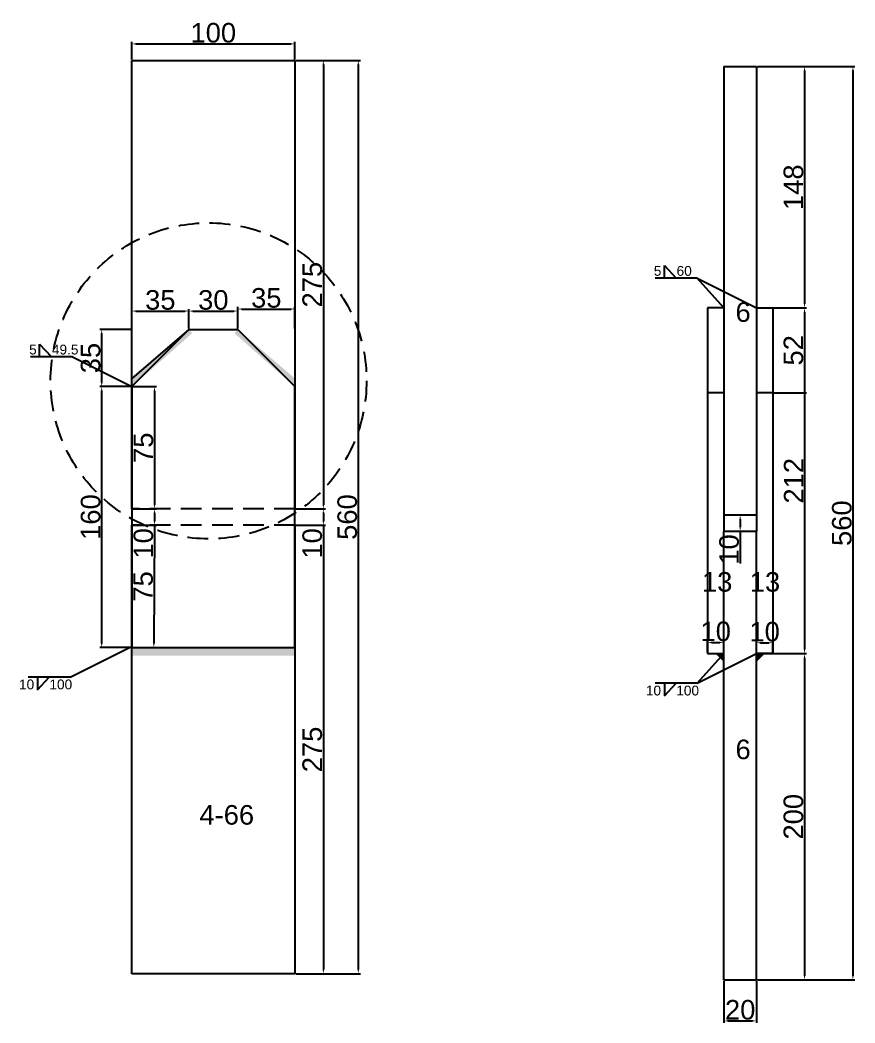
# Model space of a CAD drawing. Header units: millimetres. Extents: x 1455 to 24185, y -7314 to 4772.
# Drawn here: x 19192 to 19704, y 965 to 1580 of the extents above; entities that cross this region are included whole.
import ezdxf

# ---------------------------------------------------------------- set-up
doc = ezdxf.new("R2010")
doc.units = ezdxf.units.MM
doc.linetypes.add('DASHED', pattern=[19.05, 12.7, -6.35])
for name, color, linetype in [('切平处', 3, 'DASHED'), ('尺寸标注', 6, 'Continuous'), ('标号', 4, 'Continuous'), ('焊缝', 250, 'Continuous')]:
    doc.layers.add(name, color=color, linetype=linetype)
doc.styles.get("Standard").update_dxf_attribs({"font": 'arial.ttf'})
doc.dimstyles.new('ISO-25-JHF', dxfattribs={"dimtxt": 12, "dimasz": 2.5, "dimexe": 1.25, "dimexo": 0.625, "dimtad": 1, "dimtxsty": 'Standard', "dimcen": 2.5, "dimadec": 0, "dimazin": 0, "dimtfac": 1, "dimtmove": 0, "dimatfit": 3, "dimfxl": 1, "dimarcsym": 0})

# ---------------------------------------------------------------- blocks, each defined once
blk = doc.blocks.new('*D1709')
at = {"layer": 'Defpoints', "color": 0, "transparency": 16777216}
for p in [(19360.24, 1565.51), (19260.24, 1555.38), (19360.24, 1555.38)]:
    blk.add_point(p, dxfattribs=at)
at = {"layer": '尺寸标注', "color": 0, "lineweight": -2, "transparency": 16777216}
for p, q in [((19260.24, 1556), (19260.24, 1566.76)), ((19262.74, 1565.51), (19357.74, 1565.51)), ((19360.24, 1556), (19360.24, 1566.76))]:
    blk.add_line(p, q, dxfattribs=at)
at = {"layer": '尺寸标注', "color": 0, "transparency": 16777216}
for points in [[(19262.74, 1565.93), (19262.74, 1565.1), (19260.24, 1565.51)], [(19357.74, 1565.93), (19357.74, 1565.1), (19360.24, 1565.51)]]:
    blk.add_solid(points, dxfattribs=at)
at = {"layer": '尺寸标注', "color": 0, "transparency": 16777216, "insert": (19310.24, 1572.27), "char_height": 12, "attachment_point": 5}
blk.add_mtext('100', dxfattribs=at)
blk = doc.blocks.new('*D1710')
at = {"layer": 'Defpoints', "color": 0, "transparency": 16777216}
for p in [(19360.24, 1555.38), (19360.24, 1280.38), (19377.72, 1280.38)]:
    blk.add_point(p, dxfattribs=at)
at = {"layer": '尺寸标注', "color": 0, "lineweight": -2, "transparency": 16777216}
for p, q in [((19360.86, 1555.38), (19378.97, 1555.38)), ((19377.72, 1552.88), (19377.72, 1282.88)), ((19360.86, 1280.38), (19378.97, 1280.38))]:
    blk.add_line(p, q, dxfattribs=at)
at = {"layer": '尺寸标注', "color": 0, "transparency": 16777216}
for points in [[(19377.3, 1552.88), (19378.13, 1552.88), (19377.72, 1555.38)], [(19377.3, 1282.88), (19378.13, 1282.88), (19377.72, 1280.38)]]:
    blk.add_solid(points, dxfattribs=at)
at = {"layer": '尺寸标注', "color": 0, "transparency": 16777216, "insert": (19370.96, 1417.88), "char_height": 12, "attachment_point": 5, "rotation": 90}
blk.add_mtext('275', dxfattribs=at)
blk = doc.blocks.new('*D1711')
at = {"layer": 'Defpoints', "color": 0, "transparency": 16777216}
for p in [(19241.8, 1355.38), (19260.24, 1355.38), (19260.24, 1195.38)]:
    blk.add_point(p, dxfattribs=at)
at = {"layer": '尺寸标注', "color": 0, "lineweight": -2, "transparency": 16777216}
for p, q in [((19259.61, 1355.38), (19240.55, 1355.38)), ((19241.8, 1197.88), (19241.8, 1352.88)), ((19259.61, 1195.38), (19240.55, 1195.38))]:
    blk.add_line(p, q, dxfattribs=at)
at = {"layer": '尺寸标注', "color": 0, "transparency": 16777216}
for points in [[(19241.38, 1352.88), (19242.21, 1352.88), (19241.8, 1355.38)], [(19241.38, 1197.88), (19242.21, 1197.88), (19241.8, 1195.38)]]:
    blk.add_solid(points, dxfattribs=at)
at = {"layer": '尺寸标注', "color": 0, "transparency": 16777216, "insert": (19235.04, 1275.38), "char_height": 12, "attachment_point": 5, "rotation": 90}
blk.add_mtext('160', dxfattribs=at)
blk = doc.blocks.new('*D1624')
at = {"layer": 'Defpoints', "color": 0, "transparency": 16777216}
for p in [(19241.8, 1390.38), (19260.24, 1390.38), (19260.24, 1355.38)]:
    blk.add_point(p, dxfattribs=at)
at = {"layer": '尺寸标注', "color": 0, "lineweight": -2, "transparency": 16777216}
for p, q in [((19259.61, 1390.38), (19240.55, 1390.38)), ((19241.8, 1357.88), (19241.8, 1387.88)), ((19259.61, 1355.38), (19240.55, 1355.38))]:
    blk.add_line(p, q, dxfattribs=at)
at = {"layer": '尺寸标注', "color": 0, "transparency": 16777216}
for points in [[(19241.38, 1387.88), (19242.21, 1387.88), (19241.8, 1390.38)], [(19241.38, 1357.88), (19242.21, 1357.88), (19241.8, 1355.38)]]:
    blk.add_solid(points, dxfattribs=at)
at = {"layer": '尺寸标注', "color": 0, "transparency": 16777216, "insert": (19235.04, 1372.88), "char_height": 12, "attachment_point": 5, "rotation": 90}
blk.add_mtext('35', dxfattribs=at)
blk = doc.blocks.new('*D1712')
at = {"layer": 'Defpoints', "color": 0, "transparency": 16777216}
for p in [(19295.24, 1401.7), (19260.24, 1390.38), (19295.24, 1390.38)]:
    blk.add_point(p, dxfattribs=at)
at = {"layer": '尺寸标注', "color": 0, "lineweight": -2, "transparency": 16777216}
for p, q in [((19260.24, 1391), (19260.24, 1402.95)), ((19295.24, 1391), (19295.24, 1402.95)), ((19262.74, 1401.7), (19292.74, 1401.7))]:
    blk.add_line(p, q, dxfattribs=at)
at = {"layer": '尺寸标注', "color": 0, "transparency": 16777216}
for points in [[(19262.74, 1402.11), (19262.74, 1401.28), (19260.24, 1401.7)], [(19292.74, 1402.11), (19292.74, 1401.28), (19295.24, 1401.7)]]:
    blk.add_solid(points, dxfattribs=at)
at = {"layer": '尺寸标注', "color": 0, "transparency": 16777216, "insert": (19277.74, 1408.45), "char_height": 12, "attachment_point": 5}
blk.add_mtext('35', dxfattribs=at)
blk = doc.blocks.new('*D1713')
at = {"layer": 'Defpoints', "color": 0, "transparency": 16777216}
for p in [(19325.24, 1401.7), (19295.24, 1390.38), (19325.24, 1390.38)]:
    blk.add_point(p, dxfattribs=at)
at = {"layer": '尺寸标注', "color": 0, "lineweight": -2, "transparency": 16777216}
for p, q in [((19295.24, 1391), (19295.24, 1402.95)), ((19325.24, 1391), (19325.24, 1402.95)), ((19297.74, 1401.7), (19322.74, 1401.7))]:
    blk.add_line(p, q, dxfattribs=at)
at = {"layer": '尺寸标注', "color": 0, "transparency": 16777216}
for points in [[(19297.74, 1402.11), (19297.74, 1401.28), (19295.24, 1401.7)], [(19322.74, 1402.11), (19322.74, 1401.28), (19325.24, 1401.7)]]:
    blk.add_solid(points, dxfattribs=at)
at = {"layer": '尺寸标注', "color": 0, "transparency": 16777216, "insert": (19310.24, 1408.45), "char_height": 12, "attachment_point": 5}
blk.add_mtext('30', dxfattribs=at)
blk = doc.blocks.new('*D1625')
at = {"layer": 'Defpoints', "color": 0, "transparency": 16777216}
for p in [(19360.24, 1402.95), (19325.24, 1390.38), (19360.24, 1390.38)]:
    blk.add_point(p, dxfattribs=at)
at = {"layer": '尺寸标注', "color": 0, "lineweight": -2, "transparency": 16777216}
for p, q in [((19325.24, 1391), (19325.24, 1404.2)), ((19327.74, 1402.95), (19357.74, 1402.95)), ((19360.24, 1391), (19360.24, 1404.2))]:
    blk.add_line(p, q, dxfattribs=at)
at = {"layer": '尺寸标注', "color": 0, "transparency": 16777216}
for points in [[(19327.74, 1403.36), (19327.74, 1402.53), (19325.24, 1402.95)], [(19357.74, 1403.36), (19357.74, 1402.53), (19360.24, 1402.95)]]:
    blk.add_solid(points, dxfattribs=at)
at = {"layer": '尺寸标注', "color": 0, "transparency": 16777216, "insert": (19342.74, 1409.7), "char_height": 12, "attachment_point": 5}
blk.add_mtext('35', dxfattribs=at)
blk = doc.blocks.new('*D1714')
at = {"layer": 'Defpoints', "color": 0, "transparency": 16777216}
for p in [(19360.24, 1280.38), (19360.24, 1270.38), (19377.72, 1270.38)]:
    blk.add_point(p, dxfattribs=at)
at = {"layer": '尺寸标注', "color": 0, "lineweight": -2, "transparency": 16777216}
for p, q in [((19360.86, 1280.38), (19378.97, 1280.38)), ((19377.72, 1277.88), (19377.72, 1272.88)), ((19360.86, 1270.38), (19378.97, 1270.38)), ((19377.72, 1270.38), (19377.72, 1250.61))]:
    blk.add_line(p, q, dxfattribs=at)
at = {"layer": '尺寸标注', "color": 0, "transparency": 16777216}
for points in [[(19377.3, 1277.88), (19378.13, 1277.88), (19377.72, 1280.38)], [(19377.3, 1272.88), (19378.13, 1272.88), (19377.72, 1270.38)]]:
    blk.add_solid(points, dxfattribs=at)
at = {"layer": '尺寸标注', "color": 0, "transparency": 16777216, "insert": (19370.96, 1259.24), "char_height": 12, "attachment_point": 5, "rotation": 90}
blk.add_mtext('10', dxfattribs=at)
blk = doc.blocks.new('*D1715')
at = {"layer": 'Defpoints', "color": 0, "transparency": 16777216}
for p in [(19360.24, 1270.38), (19360.24, 995.38), (19377.72, 995.38)]:
    blk.add_point(p, dxfattribs=at)
at = {"layer": '尺寸标注', "color": 0, "lineweight": -2, "transparency": 16777216}
for p, q in [((19360.86, 1270.38), (19378.97, 1270.38)), ((19377.72, 1267.88), (19377.72, 997.88)), ((19360.86, 995.38), (19378.97, 995.38))]:
    blk.add_line(p, q, dxfattribs=at)
at = {"layer": '尺寸标注', "color": 0, "transparency": 16777216}
for points in [[(19377.3, 1267.88), (19378.13, 1267.88), (19377.72, 1270.38)], [(19377.3, 997.88), (19378.13, 997.88), (19377.72, 995.38)]]:
    blk.add_solid(points, dxfattribs=at)
at = {"layer": '尺寸标注', "color": 0, "transparency": 16777216, "insert": (19370.96, 1132.88), "char_height": 12, "attachment_point": 5, "rotation": 90}
blk.add_mtext('275', dxfattribs=at)
blk = doc.blocks.new('*D1626')
at = {"layer": 'Defpoints', "color": 0, "transparency": 16777216}
for p in [(19360.24, 1555.38), (19360.24, 995.38), (19399.17, 995.38)]:
    blk.add_point(p, dxfattribs=at)
at = {"layer": '尺寸标注', "color": 0, "lineweight": -2, "transparency": 16777216}
for p, q in [((19360.86, 1555.38), (19400.42, 1555.38)), ((19399.17, 1552.88), (19399.17, 997.88)), ((19360.86, 995.38), (19400.42, 995.38))]:
    blk.add_line(p, q, dxfattribs=at)
at = {"layer": '尺寸标注', "color": 0, "transparency": 16777216}
for points in [[(19398.75, 1552.88), (19399.58, 1552.88), (19399.17, 1555.38)], [(19398.75, 997.88), (19399.58, 997.88), (19399.17, 995.38)]]:
    blk.add_solid(points, dxfattribs=at)
at = {"layer": '尺寸标注', "color": 0, "transparency": 16777216, "insert": (19392.42, 1275.38), "char_height": 12, "attachment_point": 5, "rotation": 90}
blk.add_mtext('560', dxfattribs=at)
blk = doc.blocks.new('*D1716')
at = {"layer": 'Defpoints', "color": 0, "transparency": 16777216}
for p in [(19260.24, 1355.38), (19260.24, 1280.38), (19274.13, 1280.38)]:
    blk.add_point(p, dxfattribs=at)
at = {"layer": '尺寸标注', "color": 0, "lineweight": -2, "transparency": 16777216}
for p, q in [((19260.86, 1355.38), (19275.38, 1355.38)), ((19274.13, 1352.88), (19274.13, 1282.88)), ((19260.86, 1280.38), (19275.38, 1280.38))]:
    blk.add_line(p, q, dxfattribs=at)
at = {"layer": '尺寸标注', "color": 0, "transparency": 16777216}
for points in [[(19273.71, 1352.88), (19274.54, 1352.88), (19274.13, 1355.38)], [(19273.71, 1282.88), (19274.54, 1282.88), (19274.13, 1280.38)]]:
    blk.add_solid(points, dxfattribs=at)
at = {"layer": '尺寸标注', "color": 0, "transparency": 16777216, "insert": (19267.4, 1317.88), "char_height": 12, "attachment_point": 5, "rotation": 90}
blk.add_mtext('75', dxfattribs=at)
blk = doc.blocks.new('*D1717')
at = {"layer": 'Defpoints', "color": 0, "transparency": 16777216}
for p in [(19260.24, 1280.38), (19260.24, 1270.38), (19274.13, 1270.38)]:
    blk.add_point(p, dxfattribs=at)
at = {"layer": '尺寸标注', "color": 0, "lineweight": -2, "transparency": 16777216}
for p, q in [((19260.86, 1280.38), (19275.38, 1280.38)), ((19274.13, 1277.88), (19274.13, 1272.88)), ((19260.86, 1270.38), (19275.38, 1270.38)), ((19274.13, 1270.38), (19274.13, 1250.61))]:
    blk.add_line(p, q, dxfattribs=at)
at = {"layer": '尺寸标注', "color": 0, "transparency": 16777216}
for points in [[(19273.71, 1277.88), (19274.54, 1277.88), (19274.13, 1280.38)], [(19273.71, 1272.88), (19274.54, 1272.88), (19274.13, 1270.38)]]:
    blk.add_solid(points, dxfattribs=at)
at = {"layer": '尺寸标注', "color": 0, "transparency": 16777216, "insert": (19267.38, 1259.24), "char_height": 12, "attachment_point": 5, "rotation": 90}
blk.add_mtext('10', dxfattribs=at)
blk = doc.blocks.new('*D1627')
at = {"layer": 'Defpoints', "color": 0, "transparency": 16777216}
for p in [(19260.24, 1270.38), (19259.87, 1195.38), (19273.76, 1195.31)]:
    blk.add_point(p, dxfattribs=at)
at = {"layer": '尺寸标注', "color": 0, "lineweight": -2, "transparency": 16777216}
for p, q in [((19260.86, 1270.37), (19275.38, 1270.3)), ((19274.12, 1267.81), (19273.77, 1197.81)), ((19260.5, 1195.37), (19275.01, 1195.3))]:
    blk.add_line(p, q, dxfattribs=at)
at = {"layer": '尺寸标注', "color": 0, "transparency": 16777216}
for points in [[(19273.7, 1267.81), (19274.53, 1267.81), (19274.13, 1270.31)], [(19273.36, 1197.81), (19274.19, 1197.81), (19273.76, 1195.31)]]:
    blk.add_solid(points, dxfattribs=at)
at = {"layer": '尺寸标注', "color": 0, "transparency": 16777216, "insert": (19267.22, 1232.84), "char_height": 12, "attachment_point": 5, "rotation": 89.72111}
blk.add_mtext('75', dxfattribs=at)
blk = doc.blocks.new('*D1722')
at = {"layer": 'Defpoints', "color": 0, "transparency": 16777216}
for p in [(19623.37, 991.62), (19643.37, 991.62), (19643.37, 966.42)]:
    blk.add_point(p, dxfattribs=at)
at = {"layer": '尺寸标注', "color": 0, "lineweight": -2, "transparency": 16777216}
for p, q in [((19623.37, 991), (19623.37, 965.17)), ((19643.37, 991), (19643.37, 965.17)), ((19625.87, 966.42), (19640.87, 966.42))]:
    blk.add_line(p, q, dxfattribs=at)
at = {"layer": '尺寸标注', "color": 0, "transparency": 16777216}
for points in [[(19625.87, 966.84), (19625.87, 966.01), (19623.37, 966.42)], [(19640.87, 966.84), (19640.87, 966.01), (19643.37, 966.42)]]:
    blk.add_solid(points, dxfattribs=at)
at = {"layer": '尺寸标注', "color": 0, "transparency": 16777216, "insert": (19633.37, 973.17), "char_height": 12, "attachment_point": 5}
blk.add_mtext('20', dxfattribs=at)
blk = doc.blocks.new('*D1723')
at = {"layer": 'Defpoints', "color": 0, "transparency": 16777216}
for p in [(19623.37, 1198.5), (19613.37, 1191.62), (19623.37, 1191.62)]:
    blk.add_point(p, dxfattribs=at)
at = {"layer": '尺寸标注', "color": 0, "lineweight": -2, "transparency": 16777216}
for p, q in [((19613.37, 1192.25), (19613.37, 1199.75)), ((19623.37, 1192.25), (19623.37, 1199.75)), ((19615.87, 1198.5), (19620.87, 1198.5))]:
    blk.add_line(p, q, dxfattribs=at)
at = {"layer": '尺寸标注', "color": 0, "transparency": 16777216}
for points in [[(19615.87, 1198.92), (19615.87, 1198.09), (19613.37, 1198.5)], [(19620.87, 1198.92), (19620.87, 1198.09), (19623.37, 1198.5)]]:
    blk.add_solid(points, dxfattribs=at)
at = {"layer": '尺寸标注', "color": 0, "transparency": 16777216, "insert": (19618.37, 1205.25), "char_height": 12, "attachment_point": 5}
blk.add_mtext('10', dxfattribs=at)
blk = doc.blocks.new('*D1724')
at = {"layer": 'Defpoints', "color": 0, "transparency": 16777216}
for p in [(19653.37, 1198.29), (19643.37, 1191.62), (19653.37, 1191.62)]:
    blk.add_point(p, dxfattribs=at)
at = {"layer": '尺寸标注', "color": 0, "lineweight": -2, "transparency": 16777216}
for p, q in [((19643.37, 1192.25), (19643.37, 1199.54)), ((19653.37, 1192.25), (19653.37, 1199.54)), ((19645.87, 1198.29), (19650.87, 1198.29))]:
    blk.add_line(p, q, dxfattribs=at)
at = {"layer": '尺寸标注', "color": 0, "transparency": 16777216}
for points in [[(19645.87, 1198.71), (19645.87, 1197.87), (19643.37, 1198.29)], [(19650.87, 1198.71), (19650.87, 1197.87), (19653.37, 1198.29)]]:
    blk.add_solid(points, dxfattribs=at)
at = {"layer": '尺寸标注', "color": 0, "transparency": 16777216, "insert": (19648.37, 1205.04), "char_height": 12, "attachment_point": 5}
blk.add_mtext('10', dxfattribs=at)
blk = doc.blocks.new('*D1725')
at = {"layer": 'Defpoints', "color": 0, "transparency": 16777216}
for p in [(19643.37, 1551.62), (19643.37, 1403.62), (19672.84, 1403.62)]:
    blk.add_point(p, dxfattribs=at)
at = {"layer": '尺寸标注', "color": 0, "lineweight": -2, "transparency": 16777216}
for p, q in [((19643.99, 1551.62), (19674.09, 1551.62)), ((19672.84, 1549.12), (19672.84, 1406.12)), ((19643.99, 1403.62), (19674.09, 1403.62))]:
    blk.add_line(p, q, dxfattribs=at)
at = {"layer": '尺寸标注', "color": 0, "transparency": 16777216}
for points in [[(19672.42, 1549.12), (19673.25, 1549.12), (19672.84, 1551.62)], [(19672.42, 1406.12), (19673.25, 1406.12), (19672.84, 1403.62)]]:
    blk.add_solid(points, dxfattribs=at)
at = {"layer": '尺寸标注', "color": 0, "transparency": 16777216, "insert": (19666.08, 1477.62), "char_height": 12, "attachment_point": 5, "rotation": 90}
blk.add_mtext('148', dxfattribs=at)
blk = doc.blocks.new('*D1726')
at = {"layer": 'Defpoints', "color": 0, "transparency": 16777216}
for p in [(19653.37, 1403.62), (19653.37, 1191.62), (19672.84, 1191.62)]:
    blk.add_point(p, dxfattribs=at)
at = {"layer": '尺寸标注', "color": 0, "lineweight": -2, "transparency": 16777216}
for p, q in [((19653.99, 1403.62), (19674.09, 1403.62)), ((19672.84, 1401.12), (19672.84, 1194.12)), ((19653.99, 1191.62), (19674.09, 1191.62))]:
    blk.add_line(p, q, dxfattribs=at)
at = {"layer": '尺寸标注', "color": 0, "transparency": 16777216}
for points in [[(19672.42, 1401.12), (19673.25, 1401.12), (19672.84, 1403.62)], [(19672.42, 1194.12), (19673.25, 1194.12), (19672.84, 1191.62)]]:
    blk.add_solid(points, dxfattribs=at)
at = {"layer": '尺寸标注', "color": 0, "transparency": 16777216, "insert": (19666.19, 1297.62), "char_height": 12, "attachment_point": 5, "rotation": 90}
blk.add_mtext('212', dxfattribs=at)
blk = doc.blocks.new('*D1727')
at = {"layer": 'Defpoints', "color": 0, "transparency": 16777216}
for p in [(19643.37, 1191.62), (19643.37, 991.62), (19672.84, 991.62)]:
    blk.add_point(p, dxfattribs=at)
at = {"layer": '尺寸标注', "color": 0, "lineweight": -2, "transparency": 16777216}
for p, q in [((19643.99, 1191.62), (19674.09, 1191.62)), ((19672.84, 1189.12), (19672.84, 994.12)), ((19643.99, 991.62), (19674.09, 991.62))]:
    blk.add_line(p, q, dxfattribs=at)
at = {"layer": '尺寸标注', "color": 0, "transparency": 16777216}
for points in [[(19672.42, 1189.12), (19673.25, 1189.12), (19672.84, 1191.62)], [(19672.42, 994.12), (19673.25, 994.12), (19672.84, 991.62)]]:
    blk.add_solid(points, dxfattribs=at)
at = {"layer": '尺寸标注', "color": 0, "transparency": 16777216, "insert": (19666.08, 1091.62), "char_height": 12, "attachment_point": 5, "rotation": 90}
blk.add_mtext('200', dxfattribs=at)
blk = doc.blocks.new('*D1630')
at = {"layer": 'Defpoints', "color": 0, "transparency": 16777216}
for p in [(19643.99, 1551.62), (19643.99, 991.62), (19702.51, 991.62)]:
    blk.add_point(p, dxfattribs=at)
at = {"layer": '尺寸标注', "color": 0, "lineweight": -2, "transparency": 16777216}
for p, q in [((19644.62, 1551.62), (19703.76, 1551.62)), ((19702.51, 1549.12), (19702.51, 994.12)), ((19644.62, 991.62), (19703.76, 991.62))]:
    blk.add_line(p, q, dxfattribs=at)
at = {"layer": '尺寸标注', "color": 0, "transparency": 16777216}
for points in [[(19702.09, 1549.12), (19702.92, 1549.12), (19702.51, 1551.62)], [(19702.09, 994.12), (19702.92, 994.12), (19702.51, 991.62)]]:
    blk.add_solid(points, dxfattribs=at)
at = {"layer": '尺寸标注', "color": 0, "transparency": 16777216, "insert": (19695.76, 1271.62), "char_height": 12, "attachment_point": 5, "rotation": 90}
blk.add_mtext('560', dxfattribs=at)
blk = doc.blocks.new('*D1728')
at = {"layer": 'Defpoints', "color": 0, "transparency": 16777216}
for p in [(19643.37, 1276.62), (19633.37, 1266.62), (19643.37, 1266.62)]:
    blk.add_point(p, dxfattribs=at)
at = {"layer": '尺寸标注', "color": 0, "lineweight": -2, "transparency": 16777216}
for p, q in [((19642.74, 1276.62), (19632.12, 1276.62)), ((19633.37, 1274.12), (19633.37, 1269.12)), ((19642.74, 1266.62), (19632.12, 1266.62)), ((19633.37, 1266.62), (19633.37, 1246.85))]:
    blk.add_line(p, q, dxfattribs=at)
at = {"layer": '尺寸标注', "color": 0, "transparency": 16777216}
for points in [[(19632.95, 1274.12), (19633.79, 1274.12), (19633.37, 1276.62)], [(19632.95, 1269.12), (19633.79, 1269.12), (19633.37, 1266.62)]]:
    blk.add_solid(points, dxfattribs=at)
at = {"layer": '尺寸标注', "color": 0, "transparency": 16777216, "insert": (19626.62, 1255.49), "char_height": 12, "attachment_point": 5, "rotation": 90}
blk.add_mtext('10', dxfattribs=at)
blk = doc.blocks.new('*D1731')
at = {"layer": 'Defpoints', "color": 0, "transparency": 16777216}
for p in [(19653.37, 1403.62), (19653.37, 1351.62), (19672.84, 1351.62)]:
    blk.add_point(p, dxfattribs=at)
at = {"layer": '尺寸标注', "color": 0, "lineweight": -2, "transparency": 16777216}
for p, q in [((19653.99, 1403.62), (19674.09, 1403.62)), ((19672.84, 1401.12), (19672.84, 1354.12)), ((19653.99, 1351.62), (19674.09, 1351.62))]:
    blk.add_line(p, q, dxfattribs=at)
at = {"layer": '尺寸标注', "color": 0, "transparency": 16777216}
for points in [[(19672.42, 1401.12), (19673.25, 1401.12), (19672.84, 1403.62)], [(19672.42, 1354.12), (19673.25, 1354.12), (19672.84, 1351.62)]]:
    blk.add_solid(points, dxfattribs=at)
at = {"layer": '尺寸标注', "color": 0, "transparency": 16777216, "insert": (19666.08, 1377.62), "char_height": 12, "attachment_point": 5, "rotation": 90}
blk.add_mtext('52', dxfattribs=at)

msp = doc.modelspace()

# ---------------------------------------------------------------- hatches: boundary and pattern name
at = {"layer": '焊缝'}
h = msp.add_hatch(color=250, dxfattribs=at)
h.dxf.hatch_style = 1
h.paths.add_polyline_path([(19260.237, 1360.414), (19260.237, 1355.312), (19297.254, 1388.099), (19295.237, 1390.352)])
h = msp.add_hatch(color=250, dxfattribs=at)
h.dxf.hatch_style = 1
h.paths.add_polyline_path([(19360.237, 1360.414), (19360.237, 1355.312), (19323.22, 1388.099), (19325.237, 1390.352)])
h = msp.add_hatch(color=250, dxfattribs=at)
h.dxf.hatch_style = 1
h.paths.add_polyline_path([(19260.237, 1190.313), (19260.237, 1195.313), (19360.237, 1195.313), (19360.232, 1190.313)])
h = msp.add_hatch(color=250, dxfattribs=at)
h.dxf.hatch_style = 1
h.paths.add_polyline_path([(19623.37, 1186.556), (19618.37, 1191.556), (19623.37, 1191.556)])
h = msp.add_hatch(color=250, dxfattribs=at)
h.dxf.hatch_style = 1
h.paths.add_polyline_path([(19643.37, 1186.556), (19648.37, 1191.556), (19643.37, 1191.556)])

# ---------------------------------------------------------------- linework, layer by layer
for p, q in [((19260.237, 1555.377), (19360.237, 1555.377)), ((19260.237, 1280.377), (19260.237, 1555.377)), ((19360.237, 1555.377), (19360.237, 1280.377)), ((19623.37, 1551.62), (19643.37, 1551.62)), ((19623.37, 1551.62), (19623.37, 1276.62)), ((19643.37, 1551.62), (19643.37, 1276.62)), ((19623.37, 1403.62), (19613.37, 1403.62)), ((19613.37, 1403.62), (19613.37, 1191.62)), ((19643.37, 1403.62), (19653.37, 1403.62)), ((19653.37, 1403.62), (19653.37, 1191.62)), ((19295.237, 1390.377), (19260.237, 1355.377)), ((19295.237, 1390.377), (19325.237, 1390.377)), ((19325.237, 1390.377), (19360.237, 1355.377)), ((19260.237, 1355.377), (19260.237, 1195.377)), ((19360.237, 1195.377), (19360.237, 1355.377)), ((19623.37, 1351.62), (19613.37, 1351.62)), ((19653.37, 1351.62), (19643.37, 1351.62)), ((19643.37, 1276.62), (19623.37, 1276.62)), ((19623.37, 1276.62), (19623.37, 1266.62)), ((19643.37, 1276.62), (19643.37, 1266.62)), ((19260.237, 995.377), (19260.237, 1270.377)), ((19360.237, 1270.377), (19360.237, 995.377)), ((19643.37, 1266.62), (19623.37, 1266.62)), ((19623.37, 991.62), (19623.37, 1266.62)), ((19643.37, 991.62), (19643.37, 1266.62)), ((19260.237, 1195.377), (19360.237, 1195.377)), ((19613.37, 1191.62), (19623.37, 1191.62)), ((19653.37, 1191.62), (19643.37, 1191.62)), ((19360.237, 995.377), (19260.237, 995.377)), ((19623.37, 991.62), (19643.37, 991.62))]:
    msp.add_line(p, q)
at = {"linetype": 'DASHED'}
for p, q in [((19360.237, 1280.377), (19260.237, 1280.377)), ((19360.237, 1270.377), (19260.237, 1270.377))]:
    msp.add_line(p, q, dxfattribs=at)
at = {"layer": '切平处'}
msp.add_circle((19307.333, 1358.904), 96.875, dxfattribs=at)
at = {"layer": '尺寸标注'}
for p, q in [((19586.865, 1421.81), (19586.865, 1429.575)), ((19586.865, 1429.575), (19594.097, 1421.81)), ((19606.978, 1421.81), (19581.215, 1421.81)), ((19623.37, 1403.62), (19606.978, 1421.81)), ((19606.978, 1421.81), (19643.37, 1403.62)), ((19203.733, 1373.567), (19203.733, 1381.331)), ((19203.733, 1381.331), (19210.964, 1373.567)), ((19223.846, 1373.567), (19198.083, 1373.567)), ((19223.846, 1373.567), (19260.237, 1355.377)), ((19222.532, 1177.187), (19258.923, 1195.377)), ((19623.37, 1191.62), (19606.978, 1173.431)), ((19606.978, 1173.431), (19643.37, 1191.62)), ((19222.532, 1177.187), (19196.769, 1177.187)), ((19202.419, 1177.187), (19202.419, 1169.423)), ((19202.419, 1169.423), (19209.65, 1177.187)), ((19606.978, 1173.431), (19581.215, 1173.431)), ((19586.865, 1173.431), (19586.865, 1165.666)), ((19586.865, 1165.666), (19594.097, 1173.431))]:
    msp.add_line(p, q, dxfattribs=at)
at = {"layer": '焊缝'}
for p, q in [((19295.237, 1390.352), (19260.232, 1360.414)), ((19260.237, 1195.313), (19360.237, 1195.313))]:
    msp.add_line(p, q, dxfattribs=at)

# ---------------------------------------------------------------- texts
at = {"layer": '尺寸标注', "char_height": 6}
for s, insert, attachment_point in [('5    60', (19580.395, 1429.327), 1), ('5    49.5', (19197.263, 1381.084), 1), ('\\pt0;10    100', (19191.077, 1169.67), 7), ('\\pt0;10    100', (19575.523, 1165.913), 7)]:
    msp.add_mtext_dynamic_manual_height_columns(s, width=68.30832, gutter_width=12.5, heights=[0], dxfattribs=dict(at, insert=insert, attachment_point=attachment_point))
at = {"layer": '标号', "char_height": 12, "attachment_point": 7}
for s, insert in [('6 ', (19630.505, 1394.91)), ('13 ', (19609.948, 1229.481)), ('13 ', (19639.248, 1229.481)), ('6 ', (19630.505, 1126.736)), ('4-66 ', (19301.718, 1086.603))]:
    msp.add_mtext_dynamic_manual_height_columns(s, width=70.10425, gutter_width=12.5, heights=[0], dxfattribs=dict(at, insert=insert))

# ---------------------------------------------------------------- dimensions: what is measured, and where the dimension line sits
at = {"layer": '尺寸标注'}
for p1, p2, distance, picture, middle in [((19260.237, 1555.377), (19360.237, 1555.377), 10.138, '*D1709', (19310.237, 1572.266)), ((19360.237, 1555.377), (19360.237, 1280.377), 17.478, '*D1710', (19370.963, 1417.877)), ((19360.237, 1555.377), (19360.237, 995.377), 38.931, '*D1626', (19392.416, 1275.377)), ((19643.37, 1551.62), (19643.37, 1403.62), 29.467, '*D1725', (19666.085, 1477.62)), ((19260.237, 1390.377), (19295.237, 1390.377), 11.32, '*D1712', (19277.737, 1408.453)), ((19295.237, 1390.377), (19325.237, 1390.377), 11.32, '*D1713', (19310.237, 1408.453)), ((19325.237, 1390.377), (19360.237, 1390.377), 12.57, '*D1625', (19342.737, 1409.703)), ((19653.37, 1403.62), (19653.37, 1191.62), 19.467, '*D1726', (19666.187, 1297.62)), ((19653.37, 1403.62), (19653.37, 1351.62), 19.467, '*D1731', (19666.085, 1377.62)), ((19260.237, 1355.377), (19260.237, 1390.377), 18.44, '*D1624', (19235.041, 1372.877)), ((19260.237, 1195.377), (19260.237, 1355.377), 18.44, '*D1711', (19235.045, 1275.377)), ((19260.237, 1355.377), (19260.237, 1280.377), 13.891, '*D1716', (19267.4, 1317.877)), ((19260.237, 1280.377), (19260.237, 1270.377), 13.891, '*D1717', (19267.376, 1259.242)), ((19360.237, 1280.377), (19360.237, 1270.377), 17.478, '*D1714', (19370.963, 1259.242)), ((19643.37, 1276.62), (19643.37, 1266.62), -10, '*D1728', (19626.618, 1255.486)), ((19260.237, 1270.377), (19259.872, 1195.377), 13.891, '*D1627', (19267.218, 1232.842)), ((19360.237, 1270.377), (19360.237, 995.377), 17.478, '*D1715', (19370.963, 1132.877)), ((19643.37, 1191.62), (19643.37, 991.62), 29.467, '*D1727', (19666.085, 1091.62))]:
    dim = msp.add_aligned_dim(p1=p1, p2=p2, distance=distance, dimstyle='ISO-25-JHF', dxfattribs=at)
    dim.commit()
    dim.dimension.update_dxf_attribs({"geometry": picture, "text_midpoint": middle})
for base, p1, p2, angle, picture, middle in [((19702.508, 991.62), (19643.995, 1551.62), (19643.995, 991.62), 270, '*D1630', (19702.508, 1271.62)), ((19623.37, 1198.503), (19613.37, 1191.62), (19623.37, 1191.62), 0, '*D1723', (19618.37, 1198.503)), ((19653.37, 1198.289), (19643.37, 1191.62), (19653.37, 1191.62), 0, '*D1724', (19648.37, 1198.289)), ((19643.37, 966.422), (19623.37, 991.62), (19643.37, 991.62), 0, '*D1722', (19633.37, 966.422))]:
    dim = msp.add_linear_dim(base=base, p1=p1, p2=p2, angle=angle, dimstyle='ISO-25-JHF', dxfattribs=at)
    dim.commit()
    dim.dimension.update_dxf_attribs({"geometry": picture, "text_midpoint": middle, "dimtype": 161})

doc.saveas('drawing.dxf')
